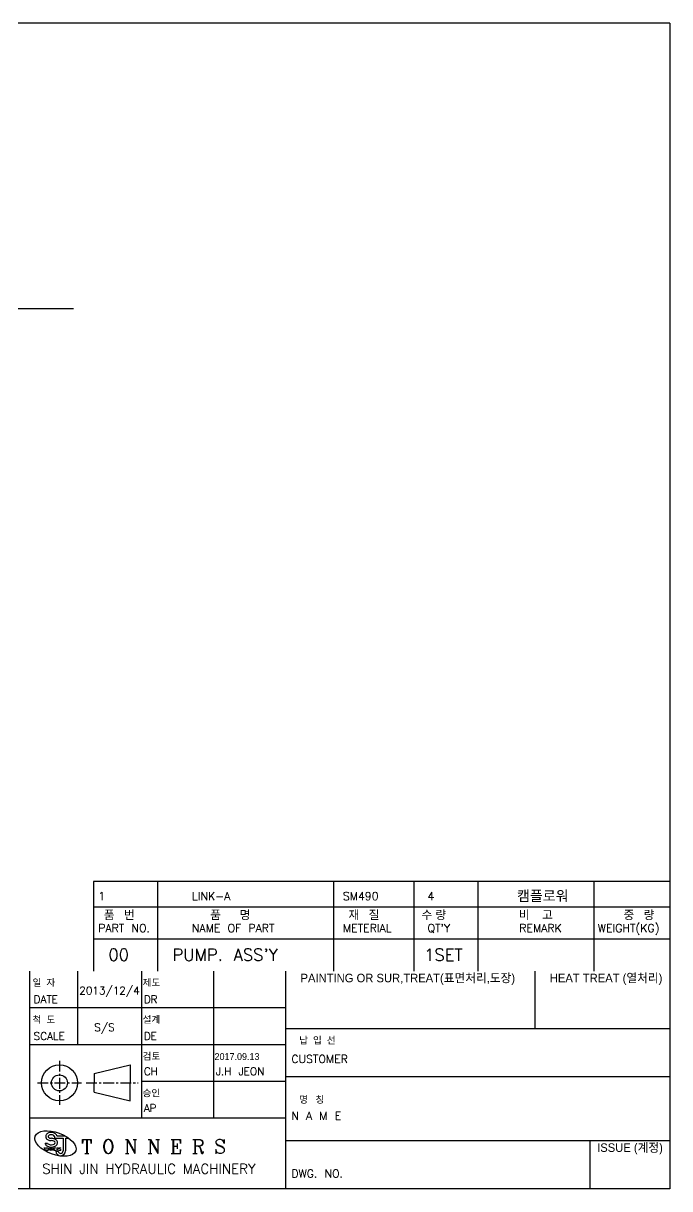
# Model space of a CAD drawing. Extents: x -2917 to 6643, y 8514 to 10799.
# Drawn here: x -1951 to -1385, y 9778 to 10799 of the extents above; entities that cross this region are included whole.
import ezdxf

# ---------------------------------------------------------------- set-up
doc = ezdxf.new("R2010")
doc.units = 0
doc.header["$LTSCALE"] = 15
doc.header["$MEASUREMENT"] = 0
doc.linetypes.add('CENTER', pattern=[2, 1.25, -0.25, 0.25, -0.25])
doc.linetypes.add('PHANTOM2', pattern=[31.75, 15.875, -3.175, 3.175, -3.175, 3.175, -3.175])
for name, color, linetype in [('1', 1, 'CENTER'), ('3', 3, 'Continuous'), ('4', 4, 'Continuous')]:
    doc.layers.add(name, color=color, linetype=linetype)
doc.styles.add('HSG', font='romans.shx', dxfattribs={"bigfont": 'whgtxt.shx'})
doc.styles.add('ROMANC', font='romanc', dxfattribs={"height": 2})
doc.styles.add('ROMANS', font='txt.shx', dxfattribs={"bigfont": 'whgtxt.shx'})
doc.styles.get("Standard").update_dxf_attribs({"font": 'txt.shx'})

msp = doc.modelspace()

# ---------------------------------------------------------------- linework, layer by layer
at = {"color": 6}
for p, q in [((-1385.398, 10798.864), (-2828.818, 10798.864)), ((-1385.398, 10798.864), (-1385.398, 9778.264)), ((-1889.845, 10047.382), (-1889.845, 9968.832)), ((-1385.398, 10047.382), (-1889.845, 10047.382)), ((-1833.795, 10047.382), (-1833.795, 9968.832)), ((-1679.658, 10047.382), (-1679.658, 9968.832)), ((-1609.596, 10047.382), (-1609.596, 9968.832)), ((-1553.547, 10047.382), (-1553.547, 9968.832)), ((-1451.957, 10047.382), (-1451.957, 9968.832)), ((-1385.398, 10024.882), (-1889.845, 10024.882)), ((-1385.398, 9996.857), (-1889.845, 9996.857)), ((-1847.807, 9968.832), (-1847.807, 9839.918)), ((-1721.696, 9936.604), (-1945.894, 9936.604)), ((-1385.398, 9918.388), (-1721.696, 9918.388)), ((-1721.696, 9904.375), (-1945.894, 9904.375)), ((-1721.696, 9872.147), (-1847.807, 9872.147)), ((-1385.398, 9876.35), (-1721.696, 9876.35)), ((-1721.696, 9839.918), (-1945.894, 9839.918)), ((-1385.398, 9820.301), (-1721.696, 9820.301)), ((-1385.398, 9778.264), (-2828.818, 9778.264))]:
    msp.add_line(p, q, dxfattribs=at)
at = {"color": 5}
for p, q in [((-1945.894, 9968.832), (-1945.894, 9778.264)), ((-1903.857, 9968.832), (-1903.857, 9904.375)), ((-1784.751, 9968.832), (-1784.751, 9839.918)), ((-1721.696, 9968.832), (-1721.696, 9778.264)), ((-1503.403, 9968.832), (-1503.403, 9918.388)), ((-1455.46, 9820.301), (-1455.46, 9778.264))]:
    msp.add_line(p, q, dxfattribs=at)
for p, q in [((-1889.351, 9879.114), (-1857.823, 9886.702)), ((-1857.823, 9886.702), (-1857.823, 9870.938)), ((-1889.351, 9879.114), (-1889.351, 9870.938)), ((-1889.351, 9862.762), (-1889.351, 9870.938)), ((-1857.823, 9855.174), (-1857.823, 9870.938)), ((-1889.351, 9862.762), (-1857.823, 9855.174))]:
    msp.add_line(p, q)
for radius in [15.764, 7.006]:
    msp.add_circle((-1919.79, 9870.938), radius)
at = {"layer": '1', "ltscale": 0.5}
for p, q in [((-1919.79, 9890.205), (-1919.79, 9851.671)), ((-1939.057, 9870.938), (-1900.523, 9870.938)), ((-1896.357, 9870.938), (-1850.817, 9870.938))]:
    msp.add_line(p, q, dxfattribs=at)
at = {"layer": '3'}
for p, q in [((-1932.326, 9818.273), (-1930.244, 9818.273)), ((-1924.091, 9823.935), (-1924.091, 9822.597)), ((-1924.091, 9822.597), (-1916.553, 9822.597)), ((-1922.123, 9824.656), (-1914.936, 9824.656)), ((-1916.553, 9822.597), (-1916.553, 9811.279)), ((-1914.494, 9822.597), (-1914.494, 9811.279)), ((-1914.494, 9822.597), (-1911.692, 9822.597)), ((-1923.044, 9810.999), (-1920.966, 9810.999))]:
    msp.add_line(p, q, dxfattribs=at)
for radius, start, end in [(4.288, 185.980833, 357.768717), (2.232, 191.546693, 355.710647)]:
    msp.add_arc((-1918.779, 9811.446), radius, start, end, dxfattribs=at)
msp.add_ellipse((-1923.277, 9817.793), major_axis=(-17.735, 6.455), ratio=0.51515152, dxfattribs=at)
for centre, major_axis, ratio, start_param, end_param in [((-1926.922, 9818.53), (3.356, 0), 0.53687549, 3.28494022, 7.85398163), ((-1926.922, 9823.935), (-2.831, 0), 0.54545455, 3.14159265, 7.85448607)]:
    msp.add_ellipse(centre, major_axis=major_axis, ratio=ratio, start_param=start_param, end_param=end_param, dxfattribs=at)
for points, knots in [([(-1932.326, 9818.273), (-1932.307, 9818.049), (-1932.263, 9817.829), (-1932.108, 9817.332), (-1931.979, 9817.068), (-1931.677, 9816.597), (-1931.504, 9816.389), (-1930.954, 9815.846), (-1930.546, 9815.577), (-1929.688, 9815.151), (-1929.235, 9814.994), (-1928.302, 9814.771), (-1927.82, 9814.704), (-1926.599, 9814.643), (-1925.855, 9814.704), (-1924.614, 9814.988), (-1924.101, 9815.166), (-1923.25, 9815.613), (-1922.897, 9815.852), (-1922.326, 9816.397), (-1922.094, 9816.679), (-1921.723, 9817.346), (-1921.585, 9817.734), (-1921.48, 9818.555), (-1921.515, 9818.984), (-1921.739, 9819.762), (-1921.922, 9820.111), (-1922.355, 9820.702), (-1922.605, 9820.948), (-1923.133, 9821.366), (-1923.413, 9821.539), (-1924.28, 9821.975), (-1924.9, 9822.163), (-1925.994, 9822.352), (-1926.458, 9822.391), (-1926.922, 9822.391)], [6.32896117, 6.32896117, 6.32896117, 6.32896117, 6.44900608, 6.44900608, 6.61482686, 6.61482686, 6.78064764, 6.78064764, 7.10755971, 7.10755971, 7.43447179, 7.43447179, 7.76138387, 7.76138387, 8.25755581, 8.25755581, 8.62809263, 8.62809263, 8.91247393, 8.91247393, 9.13421403, 9.13421403, 9.35595413, 9.35595413, 9.57769424, 9.57769424, 9.79943434, 9.79943434, 10.02117444, 10.02117444, 10.24291454, 10.24291454, 10.68323909, 10.68323909, 10.99556786, 10.99556786, 10.99556786, 10.99556786]), ([(-1922.123, 9824.656), (-1922.134, 9824.698), (-1922.146, 9824.74), (-1922.269, 9825.148), (-1922.444, 9825.473), (-1922.854, 9826.022), (-1923.087, 9826.249), (-1923.577, 9826.632), (-1923.834, 9826.789), (-1924.631, 9827.185), (-1925.195, 9827.351), (-1926.353, 9827.541), (-1926.947, 9827.562), (-1928.118, 9827.463), (-1928.696, 9827.343), (-1929.642, 9826.988), (-1930.026, 9826.796), (-1930.668, 9826.332), (-1930.936, 9826.087), (-1931.362, 9825.53), (-1931.53, 9825.237), (-1931.752, 9824.604), (-1931.812, 9824.27), (-1931.812, 9823.935), (-1931.812, 9823.637), (-1931.765, 9823.339), (-1931.594, 9822.789), (-1931.471, 9822.537), (-1931.184, 9822.09), (-1931.021, 9821.895), (-1930.504, 9821.384), (-1930.123, 9821.136), (-1929.332, 9820.747), (-1928.919, 9820.607), (-1928.071, 9820.41), (-1927.636, 9820.354), (-1927.106, 9820.334), (-1927.014, 9820.332), (-1926.922, 9820.332)], [3.27962021, 3.27962021, 3.27962021, 3.27962021, 3.30494686, 3.30494686, 3.52779908, 3.52779908, 3.7506513, 3.7506513, 3.97350352, 3.97350352, 4.42021561, 4.42021561, 4.86692771, 4.86692771, 5.31363981, 5.31363981, 5.6362606, 5.6362606, 5.88786857, 5.88786857, 6.09409763, 6.09409763, 6.28318531, 6.28318531, 6.28318531, 6.45145797, 6.45145797, 6.61973063, 6.61973063, 6.78800328, 6.78800328, 7.12005112, 7.12005112, 7.45209895, 7.45209895, 7.78414678, 7.78414678, 7.85398735, 7.85398735, 7.85398735, 7.85398735])]:
    msp.add_open_spline(points, degree=3, knots=knots, dxfattribs=at)
at = {"layer": '4', "color": 6, "linetype": 'PHANTOM2'}
msp.add_line((-2507.759, 10549.182), (-1907.509, 10549.182), dxfattribs=at)

# ---------------------------------------------------------------- texts
for s, height, p in [('1', 7.006, (-1885.811, 10030.989)), ('LINK-A', 7.0062, (-1803.746, 10030.989)), ('SM490', 7.0062, (-1671.58, 10030.989)), ('4', 7.006, (-1597.472, 10030.989)), ('PART NO.', 7.0062, (-1885.811, 10002.964)), ('NAME OF PART', 7.0062, (-1803.746, 10002.964)), ('METERIAL', 7.0062, (-1671.58, 10002.964)), ("QT'Y", 7.0062, (-1597.472, 10002.964)), ('REMARK', 7.0062, (-1517.141, 10002.964)), ('WEIGHT(KG)', 7.0062, (-1448.395, 10002.964)), ('00', 10.5093, (-1876.872, 9977.904)), ("PUMP. ASS'Y", 10.5093, (-1820.823, 9977.904)), ('1SET', 10.5093, (-1600.493, 9977.904)), ('2013/12/4', 6.726, (-1902.519, 9948.434)), ('DATE', 6.726, (-1942.456, 9940.75)), ('DR', 6.726, (-1845.969, 9940.75)), ('S/S', 6.726, (-1889.318, 9916.206)), ('SCALE', 6.726, (-1942.456, 9908.521)), ('DE', 6.726, (-1845.969, 9908.521)), ('CUSTOMER', 7.0062, (-1716.741, 9888.361)), ('CH', 6.726, (-1845.969, 9877.694)), ('J.H JEON', 6.726, (-1782.913, 9877.694)), ('AP', 6.726, (-1845.969, 9845.465)), ('N A M E', 7.0062, (-1716.741, 9838.635)), ('DWG. NO.', 7.0062, (-1716.741, 9787.989))]:
    msp.add_text(s, height=height).set_placement(p)
at = {"linetype": 'Continuous', "style": 'ROMANC'}
msp.add_text('T O N N E R S', height=12.00589, dxfattribs=at).set_placement((-1900.631, 9809.223))
at = {"layer": '3'}
for s, height, style, p in [('TONNERS', 2.5532, 'ROMANS', (-1933.705, 9811.62)), ('SHIN JIN HYDRAULIC MACHINERY', 8.59676, 'HSG', (-1934.87, 9791.393))]:
    msp.add_text(s, height=height, dxfattribs=dict(at, style=style)).set_placement(p)
at = {"layer": '3', "color": 7, "attachment_point": 4}
for s, insert, char_height in [('\\f굴림|b0|i0|c129|p2;품   번', (-1880.889, 10017.682), 7.50263), ('\\f굴림|b0|i0|c129|p2;품      명', (-1787.785, 10017.682), 7.50263), ('\\f굴림|b0|i0|c129|p2;재   질', (-1666.637, 10017.682), 7.50263), ('\\f굴림|b0|i0|c129|p2;수 량', (-1602.692, 10017.682), 7.50263), ('\\f굴림|b0|i0|c129|p2;비    고', (-1517.433, 10017.682), 7.50263), ('\\f굴림|b0|i0|c129|p2;중   량', (-1425.779, 10017.682), 7.50263), ('\\f굴림|b0|i0|c129|p2;일  자', (-1943.343, 9958.4), 6.0021), ('\\f굴림|b0|i0|c129|p2;제도', (-1846.995, 9958.4), 6.0021), ('\\f굴림|b0|i0|c129|p2;PAINTING OR SUR,TREAT(표면처리,도장)', (-1708.674, 9961.632), 7.50263), ('\\f굴림|b0|i0|c129|p2;HEAT TREAT (열처리)', (-1490.381, 9961.632), 7.50263), ('\\f굴림|b0|i0|c129|p2;척  도', (-1943.343, 9926.172), 6.0021), ('\\f굴림|b0|i0|c129|p2;설계', (-1846.995, 9926.172), 6.0021), ('\\f굴림|b0|i0|c129|p2;납  입  선', (-1709.872, 9907.956), 6.0021), ('\\f굴림|b0|i0|c129|p2;검토', (-1846.995, 9893.943), 6.0021), ('{\\fGulim|b0|i0|c129|p2;2017.09.13}', (-1783.94, 9893.943), 6.0021), ('\\f굴림|b0|i0|c129|p2;승인', (-1846.995, 9861.715), 6.0021), ('\\f굴림|b0|i0|c129|p2;명   칭', (-1709.872, 9856.074), 6.0021), ('\\f굴림|b0|i0|c129|p2;ISSUE (계정)', (-1448.933, 9813.101), 7.50263)]:
    msp.add_mtext(s, dxfattribs=dict(at, insert=insert, char_height=char_height))
at = {"layer": '4', "color": 6, "linetype": 'PHANTOM2', "insert": (-1519.123, 10039.248), "char_height": 9, "width": 47.86658, "attachment_point": 1}
msp.add_mtext('캠플로워', dxfattribs=at)

doc.saveas('drawing.dxf')
